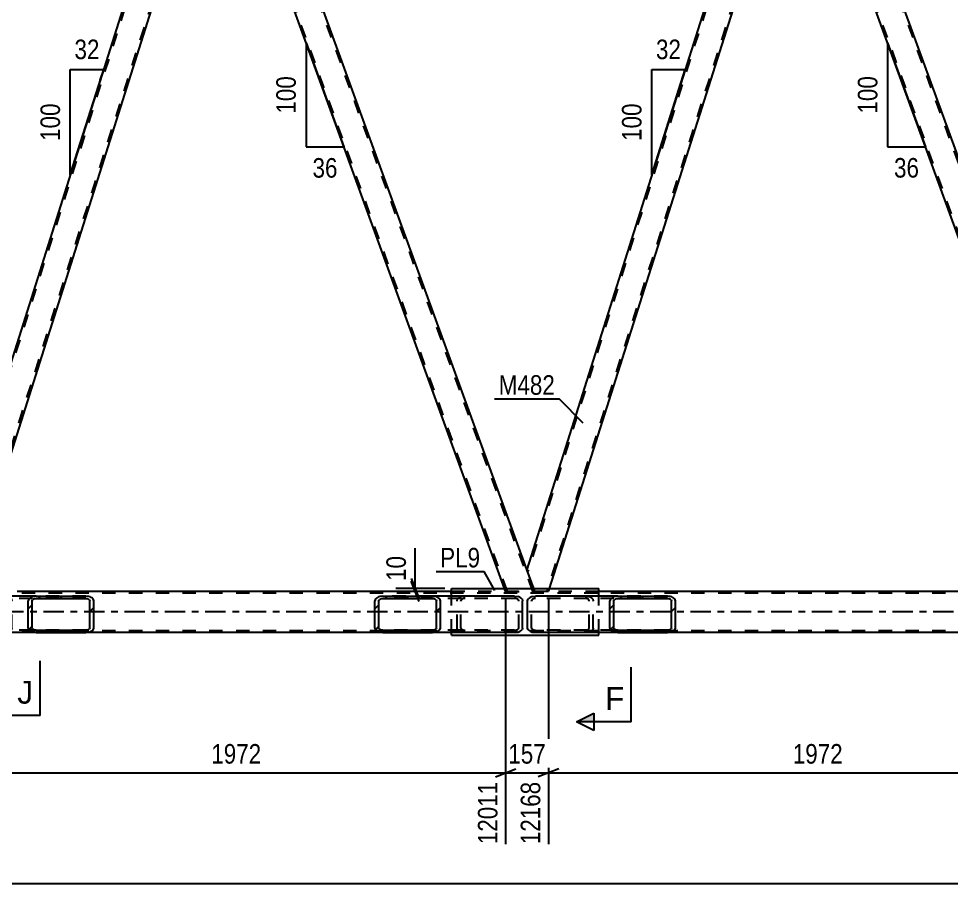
# Model space of a CAD drawing. Header units: millimetres. Extents: x -808 to 381, y -747 to 94.
# Drawn here: x -324.3 to -187.7, y -316.9 to -190.4 of the extents above; entities that cross this region are included whole.
import ezdxf

# ---------------------------------------------------------------- set-up
doc = ezdxf.new("R2010")
doc.units = ezdxf.units.MM
doc.linetypes.add('DXK_LINE_DOT2', pattern=[3.9198, 1.9599, -1.9599])
doc.linetypes.add('DXK_LINE_DOT3', pattern=[5.9187, 2.979, -0.9799, 0.9799, -0.9799])
doc.styles.add('Arial', font='arial.ttf', dxfattribs={"height": 0.2})
doc.styles.add('Arial Narrow', font='ARIALN.TTF', dxfattribs={"height": 0.2})

# ---------------------------------------------------------------- blocks, each defined once
blk = doc.blocks.new('Part-232923327-79890 - 79863')
at = {"linetype": 'Continuous'}
h = blk.add_hatch(dxfattribs=at)
h.set_pattern_fill('', scale=0.7, style=0, pattern_type=0)
h.set_pattern_definition([(45, (-272.0408, -279.791), (-1.57154, 1.57154), [])])
h.paths.add_polyline_path([(-272.13, -279.55), (-272.04, -279.79), (-271.79, -280), (-271.41, -280.14), (-270.96, -280.19), (-263.69, -280.19), (-263.24, -280.14), (-262.86, -280), (-262.61, -279.79), (-262.52, -279.55), (-262.52, -275.55), (-262.61, -275.3), (-262.86, -275.09), (-263.24, -274.95), (-263.69, -274.91), (-270.96, -274.91), (-271.41, -274.95), (-271.79, -275.09), (-272.04, -275.3), (-272.13, -275.55)])
h.paths.add_polyline_path([(-271.5, -275.42), (-271.38, -275.32), (-271.19, -275.25), (-270.96, -275.23), (-263.69, -275.23), (-263.46, -275.25), (-263.27, -275.32), (-263.15, -275.42), (-263.1, -275.55), (-263.1, -279.55), (-263.15, -279.67), (-263.27, -279.77), (-263.46, -279.84), (-263.69, -279.87), (-270.96, -279.87), (-271.19, -279.84), (-271.38, -279.77), (-271.5, -279.67), (-271.55, -279.55), (-271.55, -275.55)])
at = {"color": 2, "linetype": 'Continuous'}
for p, q in [((-272.04, -275.3), (-272.13, -275.55)), ((-272.13, -279.55), (-272.13, -275.55)), ((-271.55, -275.55), (-271.5, -275.42)), ((-271.55, -279.55), (-271.55, -275.55)), ((-270.96, -274.91), (-271.41, -274.95)), ((-271.19, -275.25), (-270.96, -275.23)), ((-270.96, -274.91), (-263.69, -274.91)), ((-270.96, -275.23), (-263.69, -275.23)), ((-251.66, -274.91), (-263.69, -274.91)), ((-263.24, -274.95), (-263.69, -274.91)), ((-263.69, -275.23), (-263.46, -275.25)), ((-263.15, -275.42), (-263.1, -275.55)), ((-263.1, -279.55), (-263.1, -275.55)), ((-262.52, -275.55), (-262.61, -275.3)), ((-262.52, -279.55), (-262.52, -275.55)), ((-251.66, -274.91), (-251.21, -274.95)), ((-250.58, -275.3), (-250.49, -275.55)), ((-250.49, -279.55), (-250.49, -275.55)), ((-272.13, -279.55), (-272.04, -279.79)), ((-271.5, -279.67), (-271.55, -279.55)), ((-270.96, -279.87), (-271.19, -279.84)), ((-270.96, -279.87), (-263.69, -279.87)), ((-263.46, -279.84), (-263.69, -279.87)), ((-263.1, -279.55), (-263.15, -279.67)), ((-262.61, -279.79), (-262.52, -279.55)), ((-250.49, -279.55), (-250.58, -279.79)), ((-271.41, -280.14), (-270.96, -280.19)), ((-270.96, -280.19), (-263.69, -280.19)), ((-263.69, -280.19), (-263.24, -280.14)), ((-251.66, -280.19), (-263.69, -280.19)), ((-251.21, -280.14), (-251.66, -280.19))]:
    blk.add_line(p, q, dxfattribs=at)
at = {"color": 7, "linetype": 'DXK_LINE_DOT2'}
for p, q in [((-263.69, -274.91), (-270.96, -274.91)), ((-251.66, -275.23), (-270.96, -275.23)), ((-260.1, -275.55), (-260.01, -275.3)), ((-260.1, -279.55), (-260.1, -275.55)), ((-259.47, -275.42), (-259.52, -275.55)), ((-259.52, -279.55), (-259.52, -275.55)), ((-259.38, -274.95), (-258.93, -274.91)), ((-258.93, -275.23), (-259.16, -275.25)), ((-251.43, -275.25), (-251.66, -275.23)), ((-251.07, -275.55), (-251.12, -275.42)), ((-251.07, -279.55), (-251.07, -275.55)), ((-251.66, -279.87), (-270.96, -279.87)), ((-260.01, -279.79), (-260.1, -279.55)), ((-259.52, -279.55), (-259.47, -279.67)), ((-259.16, -279.84), (-258.93, -279.87)), ((-251.66, -279.87), (-251.43, -279.84)), ((-251.12, -279.67), (-251.07, -279.55)), ((-263.69, -280.19), (-270.96, -280.19)), ((-258.93, -280.19), (-259.38, -280.14))]:
    blk.add_line(p, q, dxfattribs=at)
at = {"color": 2, "linetype": 'Continuous'}
for centre, radius, start, end in [((-271.23, -276.03), 1.09, 99.5182, 138.0637), ((-271.1, -275.79), 0.545, 99.5182, 138.0637), ((-263.55, -275.79), 0.545, 41.9363, 80.4819), ((-263.42, -276.03), 1.09, 41.9363, 80.4819), ((-251.39, -276.03), 1.09, 41.9363, 80.4819), ((-271.23, -279.06), 1.09, 221.9363, 260.4819), ((-271.1, -279.3), 0.545, 221.9363, 260.4819), ((-263.55, -279.3), 0.545, 279.5182, 318.0637), ((-263.42, -279.06), 1.09, 279.5182, 318.0637), ((-251.39, -279.06), 1.09, 279.5182, 318.0637)]:
    blk.add_arc(centre, radius, start, end, dxfattribs=at)
at = {"color": 7, "linetype": 'DXK_LINE_DOT2'}
for centre, radius, start, end in [((-259.2, -276.03), 1.09, 99.5182, 138.0637), ((-259.07, -275.79), 0.545, 99.5182, 138.0637), ((-251.52, -275.79), 0.545, 41.9363, 80.4819), ((-259.2, -279.06), 1.09, 221.9363, 260.4819), ((-259.07, -279.3), 0.545, 221.9363, 260.4819), ((-251.52, -279.3), 0.545, 279.5182, 318.0637)]:
    blk.add_arc(centre, radius, start, end, dxfattribs=at)
blk = doc.blocks.new('Part-232923327-79867 - 79863')
at = {"color": 7, "linetype": 'DXK_LINE_DOT2'}
for p, q in [((-206.9, -155.19), (-211.16, -155.19)), ((-209.99, -158.39), (-211.16, -155.19)), ((-167.59, -274.19), (-210.91, -155.19)), ((-163.85, -274.19), (-207.16, -155.19)), ((-206.76, -155.59), (-206.9, -155.19)), ((-163.59, -274.19), (-164.76, -270.98)), ((-167.85, -274.19), (-167.99, -273.79)), ((-167.85, -274.19), (-163.59, -274.19))]:
    blk.add_line(p, q, dxfattribs=at)
at = {"color": 2, "linetype": 'Continuous'}
for p, q in [((-164.76, -270.98), (-206.76, -155.59)), ((-167.99, -273.79), (-209.99, -158.39))]:
    blk.add_line(p, q, dxfattribs=at)
blk = doc.blocks.new('Part-232923327-79868 - 79863')
at = {"color": 2, "linetype": 'Continuous'}
for p, q in [((-213.3, -155.59), (-249.89, -270.98)), ((-210.26, -157.65), (-211.02, -155.59)), ((-209.99, -158.39), (-210.26, -157.65)), ((-209.99, -158.39), (-246.59, -273.79)), ((-248.87, -273.79), (-249.89, -270.98))]:
    blk.add_line(p, q, dxfattribs=at)
at = {"color": 7, "linetype": 'DXK_LINE_DOT2'}
for p, q in [((-212.92, -155.19), (-249.76, -271.35)), ((-213.17, -155.19), (-213.3, -155.59)), ((-211.16, -155.19), (-213.17, -155.19)), ((-211.02, -155.59), (-211.16, -155.19)), ((-210.13, -158.02), (-246.96, -274.19)), ((-209.99, -158.39), (-210.21, -157.79)), ((-248.73, -274.19), (-248.87, -273.79)), ((-246.71, -274.19), (-248.73, -274.19)), ((-246.59, -273.79), (-246.71, -274.19))]:
    blk.add_line(p, q, dxfattribs=at)
blk = doc.blocks.new('Part-232923327-79950 - 79863')
at = {"linetype": 'Continuous'}
h = blk.add_hatch(dxfattribs=at)
h.set_pattern_fill('', scale=0.7, style=0, pattern_type=0)
h.set_pattern_definition([(45, (-237.6431, -279.791), (-1.57154, 1.57154), [])])
h.paths.add_polyline_path([(-237.73, -279.55), (-237.64, -279.79), (-237.39, -280), (-237.01, -280.14), (-236.57, -280.19), (-229.29, -280.19), (-228.84, -280.14), (-228.46, -280), (-228.21, -279.79), (-228.12, -279.55), (-228.12, -275.55), (-228.21, -275.3), (-228.46, -275.09), (-228.84, -274.95), (-229.29, -274.91), (-236.57, -274.91), (-237.01, -274.95), (-237.39, -275.09), (-237.64, -275.3), (-237.73, -275.55)])
h.paths.add_polyline_path([(-237.11, -275.42), (-236.98, -275.32), (-236.79, -275.25), (-236.57, -275.23), (-229.29, -275.23), (-229.07, -275.25), (-228.88, -275.32), (-228.75, -275.42), (-228.71, -275.55), (-228.71, -279.55), (-228.75, -279.67), (-228.88, -279.77), (-229.07, -279.84), (-229.29, -279.87), (-236.57, -279.87), (-236.79, -279.84), (-236.98, -279.77), (-237.11, -279.67), (-237.15, -279.55), (-237.15, -275.55)])
at = {"color": 2, "linetype": 'Continuous'}
for p, q in [((-249.76, -275.55), (-249.67, -275.3)), ((-249.76, -279.55), (-249.76, -275.55)), ((-249.04, -274.95), (-248.6, -274.91)), ((-236.57, -274.91), (-248.6, -274.91)), ((-237.64, -275.3), (-237.73, -275.55)), ((-237.73, -279.55), (-237.73, -275.55)), ((-237.15, -275.55), (-237.11, -275.42)), ((-237.15, -279.55), (-237.15, -275.55)), ((-236.57, -274.91), (-237.01, -274.95)), ((-236.79, -275.25), (-236.57, -275.23)), ((-236.57, -274.91), (-229.29, -274.91)), ((-236.57, -275.23), (-229.29, -275.23)), ((-228.84, -274.95), (-229.29, -274.91)), ((-229.29, -275.23), (-229.07, -275.25)), ((-228.75, -275.42), (-228.71, -275.55)), ((-228.71, -279.55), (-228.71, -275.55)), ((-228.12, -275.55), (-228.21, -275.3)), ((-228.12, -279.55), (-228.12, -275.55)), ((-249.67, -279.79), (-249.76, -279.55)), ((-237.73, -279.55), (-237.64, -279.79)), ((-237.11, -279.67), (-237.15, -279.55)), ((-236.57, -279.87), (-236.79, -279.84)), ((-236.57, -279.87), (-229.29, -279.87)), ((-229.07, -279.84), (-229.29, -279.87)), ((-228.71, -279.55), (-228.75, -279.67)), ((-228.21, -279.79), (-228.12, -279.55)), ((-248.6, -280.19), (-249.04, -280.14)), ((-236.57, -280.19), (-248.6, -280.19)), ((-237.01, -280.14), (-236.57, -280.19)), ((-236.57, -280.19), (-229.29, -280.19)), ((-229.29, -280.19), (-228.84, -280.14))]:
    blk.add_line(p, q, dxfattribs=at)
at = {"color": 7, "linetype": 'DXK_LINE_DOT2'}
for p, q in [((-249.14, -275.42), (-249.18, -275.55)), ((-249.18, -279.55), (-249.18, -275.55)), ((-248.6, -275.23), (-248.82, -275.25)), ((-229.29, -275.23), (-248.6, -275.23)), ((-241.32, -274.91), (-240.87, -274.95)), ((-241.1, -275.25), (-241.32, -275.23)), ((-240.74, -275.55), (-240.78, -275.42)), ((-240.74, -279.55), (-240.74, -275.55)), ((-240.24, -275.3), (-240.15, -275.55)), ((-240.15, -279.55), (-240.15, -275.55)), ((-229.29, -274.91), (-236.57, -274.91)), ((-249.18, -279.55), (-249.14, -279.67)), ((-248.82, -279.84), (-248.6, -279.87)), ((-229.29, -279.87), (-248.6, -279.87)), ((-241.32, -279.87), (-241.1, -279.84)), ((-240.78, -279.67), (-240.74, -279.55)), ((-240.15, -279.55), (-240.24, -279.79)), ((-240.87, -280.14), (-241.32, -280.19)), ((-229.29, -280.19), (-236.57, -280.19))]:
    blk.add_line(p, q, dxfattribs=at)
at = {"color": 2, "linetype": 'Continuous'}
for centre, radius, start, end in [((-248.86, -276.03), 1.09, 99.5182, 138.0637), ((-236.83, -276.03), 1.09, 99.5182, 138.0637), ((-236.7, -275.79), 0.545, 99.5182, 138.0637), ((-229.16, -275.79), 0.545, 41.9363, 80.4819), ((-229.02, -276.03), 1.09, 41.9363, 80.4819), ((-248.86, -279.06), 1.09, 221.9363, 260.4819), ((-236.83, -279.06), 1.09, 221.9363, 260.4819), ((-236.7, -279.3), 0.545, 221.9363, 260.4819), ((-229.16, -279.3), 0.545, 279.5182, 318.0637), ((-229.02, -279.06), 1.09, 279.5182, 318.0637)]:
    blk.add_arc(centre, radius, start, end, dxfattribs=at)
at = {"color": 7, "linetype": 'DXK_LINE_DOT2'}
for centre, radius, start, end in [((-248.73, -275.79), 0.545, 99.5182, 138.0637), ((-241.19, -275.79), 0.545, 41.9363, 80.4819), ((-241.05, -276.03), 1.09, 41.9363, 80.4819), ((-248.73, -279.3), 0.545, 221.9363, 260.4819), ((-241.19, -279.3), 0.545, 279.5182, 318.0637), ((-241.05, -279.06), 1.09, 279.5182, 318.0637)]:
    blk.add_arc(centre, radius, start, end, dxfattribs=at)
blk = doc.blocks.new('Part-232923327-79903 - 79863')
at = {"color": 7, "linetype": 'DXK_LINE_DOT2'}
for p, q in [((-292.04, -155.19), (-296.3, -155.19)), ((-295.13, -158.39), (-296.3, -155.19)), ((-252.73, -274.19), (-296.04, -155.19)), ((-248.98, -274.19), (-292.29, -155.19)), ((-291.89, -155.59), (-292.04, -155.19)), ((-248.73, -274.19), (-249.89, -270.98)), ((-252.98, -274.19), (-253.13, -273.79)), ((-252.98, -274.19), (-248.73, -274.19))]:
    blk.add_line(p, q, dxfattribs=at)
at = {"color": 2, "linetype": 'Continuous'}
for p, q in [((-249.89, -270.98), (-291.89, -155.59)), ((-253.13, -273.79), (-295.13, -158.39))]:
    blk.add_line(p, q, dxfattribs=at)
blk = doc.blocks.new('Part-232923327-79910 - 79863')
at = {"color": 2, "linetype": 'Continuous'}
for p, q in [((-298.43, -155.59), (-335.03, -270.98)), ((-295.4, -157.65), (-296.15, -155.59)), ((-295.13, -158.39), (-295.4, -157.65)), ((-295.13, -158.39), (-331.72, -273.79)), ((-334.01, -273.79), (-335.03, -270.98))]:
    blk.add_line(p, q, dxfattribs=at)
at = {"color": 7, "linetype": 'DXK_LINE_DOT2'}
for p, q in [((-298.06, -155.19), (-334.89, -271.35)), ((-298.31, -155.19), (-298.43, -155.59)), ((-296.3, -155.19), (-298.31, -155.19)), ((-296.15, -155.59), (-296.3, -155.19)), ((-295.26, -158.02), (-332.1, -274.19)), ((-295.13, -158.39), (-295.35, -157.79)), ((-333.86, -274.19), (-334.01, -273.79)), ((-331.85, -274.19), (-333.86, -274.19)), ((-331.72, -273.79), (-331.85, -274.19))]:
    blk.add_line(p, q, dxfattribs=at)
blk = doc.blocks.new('Part-232923327-79975 - 79863')
at = {"color": 2, "linetype": 'Continuous'}
for p, q in [((-260.9, -274.91), (-260.9, -273.79)), ((-260.9, -273.79), (-239.35, -273.79)), ((-239.35, -274.91), (-239.35, -273.79)), ((-260.9, -280.59), (-260.9, -280.19)), ((-260.9, -280.59), (-239.35, -280.59)), ((-239.35, -280.59), (-239.35, -280.19))]:
    blk.add_line(p, q, dxfattribs=at)
at = {"color": 7, "linetype": 'DXK_LINE_DOT2'}
for p, q in [((-260.9, -280.19), (-260.9, -274.91)), ((-239.35, -280.19), (-239.35, -274.91))]:
    blk.add_line(p, q, dxfattribs=at)
blk = doc.blocks.new('Part-232923327-79951 - 79863')
at = {"linetype": 'Continuous'}
h = blk.add_hatch(dxfattribs=at)
h.set_pattern_fill('', scale=0.7, style=0, pattern_type=0)
h.set_pattern_definition([(45, (-322.7773, -279.791), (-1.57154, 1.57154), [])])
h.paths.add_polyline_path([(-322.87, -279.55), (-322.78, -279.79), (-322.52, -280), (-322.15, -280.14), (-321.7, -280.19), (-314.42, -280.19), (-313.98, -280.14), (-313.6, -280), (-313.35, -279.79), (-313.26, -279.55), (-313.26, -275.55), (-313.35, -275.3), (-313.6, -275.09), (-313.98, -274.95), (-314.42, -274.91), (-321.7, -274.91), (-322.15, -274.95), (-322.52, -275.09), (-322.78, -275.3), (-322.87, -275.55)])
h.paths.add_polyline_path([(-322.24, -275.42), (-322.11, -275.32), (-321.92, -275.25), (-321.7, -275.23), (-314.42, -275.23), (-314.2, -275.25), (-314.01, -275.32), (-313.88, -275.42), (-313.84, -275.55), (-313.84, -279.55), (-313.88, -279.67), (-314.01, -279.77), (-314.2, -279.84), (-314.42, -279.87), (-321.7, -279.87), (-321.92, -279.84), (-322.11, -279.77), (-322.24, -279.67), (-322.28, -279.55), (-322.28, -275.55)])
at = {"color": 2, "linetype": 'Continuous'}
for p, q in [((-321.7, -274.91), (-332.69, -274.91)), ((-322.78, -275.3), (-322.87, -275.55)), ((-322.87, -279.55), (-322.87, -275.55)), ((-322.28, -275.55), (-322.24, -275.42)), ((-322.28, -279.55), (-322.28, -275.55)), ((-321.7, -274.91), (-322.15, -274.95)), ((-321.92, -275.25), (-321.7, -275.23)), ((-321.7, -274.91), (-314.42, -274.91)), ((-321.7, -275.23), (-314.42, -275.23)), ((-313.98, -274.95), (-314.42, -274.91)), ((-314.42, -275.23), (-314.2, -275.25)), ((-313.88, -275.42), (-313.84, -275.55)), ((-313.84, -279.55), (-313.84, -275.55)), ((-313.26, -275.55), (-313.35, -275.3)), ((-313.26, -279.55), (-313.26, -275.55)), ((-332.69, -280), (-332.69, -279.7)), ((-322.87, -279.55), (-322.78, -279.79)), ((-322.24, -279.67), (-322.28, -279.55)), ((-321.7, -279.87), (-321.92, -279.84)), ((-321.7, -279.87), (-314.42, -279.87)), ((-314.2, -279.84), (-314.42, -279.87)), ((-313.84, -279.55), (-313.88, -279.67)), ((-313.35, -279.79), (-313.26, -279.55)), ((-332.69, -280.19), (-332.69, -280)), ((-321.7, -280.19), (-332.69, -280.19)), ((-322.15, -280.14), (-321.7, -280.19)), ((-321.7, -280.19), (-314.42, -280.19)), ((-314.42, -280.19), (-313.98, -280.14))]:
    blk.add_line(p, q, dxfattribs=at)
at = {"color": 7, "linetype": 'DXK_LINE_DOT2'}
for p, q in [((-332.69, -279.79), (-332.69, -274.91)), ((-314.42, -275.23), (-332.69, -275.23)), ((-326.45, -274.91), (-326.01, -274.95)), ((-326.23, -275.25), (-326.45, -275.23)), ((-325.87, -275.55), (-325.91, -275.42)), ((-325.87, -279.55), (-325.87, -275.55)), ((-325.38, -275.3), (-325.29, -275.55)), ((-325.29, -279.55), (-325.29, -275.55)), ((-314.42, -274.91), (-321.7, -274.91)), ((-314.42, -279.87), (-332.69, -279.87)), ((-332.69, -280.14), (-332.69, -279.87)), ((-326.45, -279.87), (-326.23, -279.84)), ((-325.91, -279.67), (-325.87, -279.55)), ((-325.29, -279.55), (-325.38, -279.79)), ((-326.01, -280.14), (-326.45, -280.19)), ((-314.42, -280.19), (-321.7, -280.19))]:
    blk.add_line(p, q, dxfattribs=at)
for centre, radius, start, end in [((-326.32, -275.79), 0.545, 41.9363, 80.4819), ((-326.19, -276.03), 1.09, 41.9363, 80.4819), ((-326.32, -279.3), 0.545, 279.5182, 318.0637), ((-326.19, -279.06), 1.09, 279.5182, 318.0637)]:
    blk.add_arc(centre, radius, start, end, dxfattribs=at)
at = {"color": 2, "linetype": 'Continuous'}
for centre, radius, start, end in [((-321.97, -276.03), 1.09, 99.5182, 138.0637), ((-321.83, -275.79), 0.545, 99.5182, 138.0637), ((-314.29, -275.79), 0.545, 41.9363, 80.4819), ((-314.16, -276.03), 1.09, 41.9363, 80.4819), ((-321.97, -279.06), 1.09, 221.9363, 260.4819), ((-321.83, -279.3), 0.545, 221.9363, 260.4819), ((-314.29, -279.3), 0.545, 279.5182, 318.0637), ((-314.16, -279.06), 1.09, 279.5182, 318.0637)]:
    blk.add_arc(centre, radius, start, end, dxfattribs=at)
blk = doc.blocks.new('Part-232923327-80028 - 79863')
at = {"color": 7, "linetype": 'DXK_LINE_DOT2'}
for p, q in [((-63.14, -274.43), (-733.42, -274.43)), ((-239.35, -274.19), (-260.9, -274.19)), ((-63.14, -279.95), (-733.42, -279.95)), ((-239.35, -280.19), (-260.9, -280.19))]:
    blk.add_line(p, q, dxfattribs=at)
at = {"color": 2, "linetype": 'Continuous'}
for p, q in [((-260.9, -274.19), (-324.49, -274.19)), ((-175.77, -274.19), (-239.35, -274.19)), ((-260.9, -280.19), (-324.49, -280.19)), ((-175.77, -280.19), (-239.35, -280.19))]:
    blk.add_line(p, q, dxfattribs=at)
at = {"color": 7, "linetype": 'DXK_LINE_DOT3'}
blk.add_line((-63.14, -277.19), (-733.42, -277.19), dxfattribs=at)
blk = doc.blocks.new('AngleDimension-232923327-157931 - 79863')
at = {"color": 7, "linetype": 'Continuous'}
for p, q in [((-282.2, -193.92), (-276.66, -209.15)), ((-282.2, -193.92), (-282.2, -209.15)), ((-281.48, -195.9), (-276.66, -209.15)), ((-282.2, -209.15), (-276.66, -209.15))]:
    blk.add_line(p, q, dxfattribs=at)
at = {"color": 0}
for points in [[(-283.1, -198.19), (-287.3, -198.19), (-287.3, -204.88), (-283.1, -204.88)], [(-277, -214.25), (-277, -210.05), (-281.85, -210.05), (-281.85, -214.25)]]:
    blk.add_wipeout(points, dxfattribs=at)
at = {"color": 3, "style": 'Arial Narrow'}
blk.add_text('100', height=2.863, rotation=90.0002, dxfattribs=at).set_placement((-283.7, -204.28))
blk.add_text('36', height=2.863, dxfattribs=at).set_placement((-281.25, -213.65))
blk = doc.blocks.new('AngleDimension-232923327-141818 - 79863')
at = {"color": 7, "linetype": 'Continuous'}
for p, q in [((-231.59, -197.81), (-226.69, -197.81)), ((-231.59, -213.25), (-226.69, -197.81)), ((-231.59, -213.25), (-231.59, -197.81)), ((-227.18, -199.37), (-226.69, -197.81))]:
    blk.add_line(p, q, dxfattribs=at)
at = {"color": 0}
for points in [[(-226.71, -196.91), (-226.71, -192.71), (-231.57, -192.71), (-231.57, -196.91)], [(-232.49, -202.19), (-236.69, -202.19), (-236.69, -208.87), (-232.49, -208.87)]]:
    blk.add_wipeout(points, dxfattribs=at)
at = {"color": 3, "style": 'Arial Narrow'}
blk.add_text('32', height=2.863, dxfattribs=at).set_placement((-230.97, -196.31))
blk.add_text('100', height=2.863, rotation=90.0002, dxfattribs=at).set_placement((-233.09, -208.27))
blk = doc.blocks.new('StraightDimension-232923327-94969 - 79863')
at = {"color": 7, "linetype": 'Continuous'}
for p, q in [((-246.71, -275.19), (-246.71, -311.18)), ((-167.85, -275.19), (-167.85, -311.18)), ((-245.21, -300.14), (-248.21, -301.34)), ((-169.35, -301.34), (-166.35, -300.14)), ((-246.71, -300.74), (-167.85, -300.74))]:
    blk.add_line(p, q, dxfattribs=at)
at = {"color": 0}
blk.add_wipeout([(-203.02, -299.99), (-203.02, -295.79), (-211.54, -295.79), (-211.54, -299.99)], dxfattribs=at)
at = {"color": 3, "style": 'Arial Narrow'}
blk.add_text('1972', height=2.863, dxfattribs=at).set_placement((-210.94, -299.39))
at = {"color": 0, "linetype": 'Continuous'}
blk.add_wipeout([(-168.45, -301.44), (-172.65, -301.44), (-172.65, -311.78), (-168.45, -311.78)], dxfattribs=at)
at = {"color": 3, "linetype": 'Continuous', "style": 'Arial Narrow'}
blk.add_text('14139', height=2.863, rotation=90.0002, dxfattribs=at).set_placement((-169.05, -311.18))
blk = doc.blocks.new('StraightDimension-232923327-87157 - 79863')
at = {"color": 7, "linetype": 'Continuous'}
blk.add_line((-767.35, -316.91), (-50.24, -316.91), dxfattribs=at)
blk = doc.blocks.new('StraightDimension-232923327-94970 - 79863')
at = {"color": 7, "linetype": 'Continuous'}
for p, q in [((-252.98, -275.19), (-252.98, -311.18)), ((-246.71, -275.19), (-246.71, -311.18)), ((-254.48, -301.34), (-251.48, -300.14)), ((-245.21, -300.14), (-248.21, -301.34)), ((-252.98, -300.74), (-246.71, -300.74))]:
    blk.add_line(p, q, dxfattribs=at)
at = {"color": 0}
blk.add_wipeout([(-246.51, -299.99), (-246.51, -295.79), (-253.19, -295.79), (-253.19, -299.99)], dxfattribs=at)
at = {"color": 0, "linetype": 'Continuous'}
blk.add_wipeout([(-247.31, -301.44), (-251.51, -301.44), (-251.51, -311.78), (-247.31, -311.78)], dxfattribs=at)
at = {"color": 3, "style": 'Arial Narrow'}
blk.add_text('157', height=2.863, dxfattribs=at).set_placement((-252.59, -299.39))
at = {"color": 3, "linetype": 'Continuous', "style": 'Arial Narrow'}
blk.add_text('12168', height=2.863, rotation=90.0002, dxfattribs=at).set_placement((-247.91, -311.18))
blk = doc.blocks.new('StraightDimension-232923327-94971 - 79863')
at = {"color": 7, "linetype": 'Continuous'}
for p, q in [((-331.85, -275.19), (-331.85, -311.18)), ((-252.98, -275.19), (-252.98, -311.18)), ((-330.35, -300.14), (-333.35, -301.34)), ((-254.48, -301.34), (-251.48, -300.14)), ((-331.85, -300.74), (-252.98, -300.74))]:
    blk.add_line(p, q, dxfattribs=at)
at = {"color": 0}
blk.add_wipeout([(-288.16, -299.99), (-288.16, -295.79), (-296.67, -295.79), (-296.67, -299.99)], dxfattribs=at)
at = {"color": 3, "style": 'Arial Narrow'}
blk.add_text('1972', height=2.863, dxfattribs=at).set_placement((-296.07, -299.39))
at = {"color": 0, "linetype": 'Continuous'}
blk.add_wipeout([(-253.58, -301.44), (-257.78, -301.44), (-257.78, -311.78), (-253.58, -311.78)], dxfattribs=at)
at = {"color": 3, "linetype": 'Continuous', "style": 'Arial Narrow'}
blk.add_text('12011', height=2.863, rotation=90.0002, dxfattribs=at).set_placement((-254.18, -311.18))
blk = doc.blocks.new('AngleDimension-232923327-141789 - 79863')
at = {"color": 7, "linetype": 'Continuous'}
for p, q in [((-316.72, -197.81), (-311.82, -197.81)), ((-316.72, -213.25), (-311.82, -197.81)), ((-316.72, -213.25), (-316.72, -197.81)), ((-312.32, -199.37), (-311.82, -197.81))]:
    blk.add_line(p, q, dxfattribs=at)
at = {"color": 0}
for points in [[(-311.84, -196.91), (-311.84, -192.71), (-316.7, -192.71), (-316.7, -196.91)], [(-317.62, -202.19), (-321.82, -202.19), (-321.82, -208.87), (-317.62, -208.87)]]:
    blk.add_wipeout(points, dxfattribs=at)
at = {"color": 3, "style": 'Arial Narrow'}
blk.add_text('32', height=2.863, dxfattribs=at).set_placement((-316.1, -196.31))
blk.add_text('100', height=2.863, rotation=90.0002, dxfattribs=at).set_placement((-318.22, -208.27))
blk = doc.blocks.new('AngleDimension-232923327-157917 - 79863')
at = {"color": 7, "linetype": 'Continuous'}
for p, q in [((-197.06, -193.92), (-191.52, -209.14)), ((-197.06, -193.92), (-197.06, -209.14)), ((-196.34, -195.9), (-191.52, -209.14)), ((-197.06, -209.14), (-191.52, -209.14))]:
    blk.add_line(p, q, dxfattribs=at)
at = {"color": 0}
for points in [[(-197.96, -198.19), (-202.16, -198.19), (-202.16, -204.87), (-197.96, -204.87)], [(-191.87, -214.24), (-191.87, -210.04), (-196.72, -210.04), (-196.72, -214.24)]]:
    blk.add_wipeout(points, dxfattribs=at)
at = {"color": 3, "style": 'Arial Narrow'}
blk.add_text('100', height=2.863, rotation=90.0002, dxfattribs=at).set_placement((-198.56, -204.27))
blk.add_text('36', height=2.863, dxfattribs=at).set_placement((-196.12, -213.64))
blk = doc.blocks.new('StraightDimension-232923327-158516 - 79863')
at = {"color": 7, "linetype": 'Continuous'}
for p, q in [((-266.23, -273.79), (-266.23, -267.88)), ((-266.23, -273.79), (-266.23, -267.88)), ((-266.83, -272.29), (-265.63, -275.29)), ((-265.63, -275.69), (-266.83, -272.69)), ((-261.9, -273.79), (-269.08, -273.79)), ((-261.9, -274.19), (-269.08, -274.19)), ((-266.23, -274.19), (-266.23, -273.79))]:
    blk.add_line(p, q, dxfattribs=at)
at = {"color": 0}
blk.add_wipeout([(-266.98, -268.41), (-271.18, -268.41), (-271.18, -273.26), (-266.98, -273.26)], dxfattribs=at)
at = {"color": 3, "style": 'Arial Narrow'}
blk.add_text('10', height=2.863, rotation=90.0002, dxfattribs=at).set_placement((-267.58, -272.66))
blk = doc.blocks.new('Mark-232923327-158532 - 79863')
at = {"color": 0}
blk.add_wipeout([(-256.71, -270.68), (-256.71, -267.68), (-262.56, -267.68), (-262.56, -270.68)], dxfattribs=at)
blk.add_wipeout([(-256.71, -270.68), (-256.71, -267.68), (-262.56, -267.68), (-262.56, -270.68)], dxfattribs=at)
at = {"color": 30, "linetype": 'Continuous'}
for p in [(-263.16, -271.28), (-254.58, -274.06)]:
    blk.add_line(p, (-256.11, -271.28), dxfattribs=at)
at = {"color": 3, "style": 'Arial Narrow'}
blk.add_text('PL9', height=2.863, dxfattribs=at).set_placement((-262.56, -270.68))
blk = doc.blocks.new('SectionMark-232923327-105944 - 79863')
at = {"linetype": 'Continuous'}
for points in [[(-240.09, -115.9), (-240.09, -117.15), (-242.59, -115.9)], [(-240.09, -292.03), (-240.09, -293.28), (-242.59, -293.28)]]:
    blk.add_hatch(color=6, dxfattribs=at).paths.add_polyline_path(points)
at = {"color": 6, "linetype": 'Continuous'}
for p, q in [((-242.59, -115.9), (-240.09, -114.65)), ((-240.09, -117.15), (-240.09, -114.65)), ((-234.59, -115.9), (-242.59, -115.9)), ((-242.59, -115.9), (-240.09, -117.15)), ((-234.59, -115.9), (-234.59, -123.9)), ((-234.59, -293.28), (-234.59, -285.28)), ((-242.59, -293.28), (-240.09, -292.03)), ((-240.09, -292.03), (-240.09, -294.53)), ((-234.59, -293.28), (-242.59, -293.28)), ((-240.09, -294.53), (-242.59, -293.28))]:
    blk.add_line(p, q, dxfattribs=at)
at = {"color": 0, "linetype": 'Continuous'}
for points in [[(-235.59, -121.15), (-235.59, -117.65), (-238.44, -117.65), (-238.44, -121.15)], [(-235.59, -291.53), (-235.59, -288.03), (-238.44, -288.03), (-238.44, -291.53)]]:
    blk.add_wipeout(points, dxfattribs=at)
at = {"color": 3, "linetype": 'Continuous', "style": 'Arial'}
for p in [(-238.44, -121.15), (-238.44, -291.53)]:
    blk.add_text('F', height=3.34, dxfattribs=at).set_placement(p)
blk = doc.blocks.new('Mark-232923327-84428 - 79863')
at = {"color": 0}
blk.add_wipeout([(-245.76, -245.42), (-245.76, -242.42), (-253.99, -242.42), (-253.99, -245.42)], dxfattribs=at)
blk.add_wipeout([(-245.76, -245.42), (-245.76, -242.42), (-253.99, -242.42), (-253.99, -245.42)], dxfattribs=at)
at = {"color": 30, "linetype": 'Continuous'}
for p in [(-254.59, -246.02), (-241.63, -249.56)]:
    blk.add_line(p, (-245.16, -246.02), dxfattribs=at)
at = {"color": 3, "style": 'Arial Narrow'}
blk.add_text('M482', height=2.863, dxfattribs=at).set_placement((-253.99, -245.42))
blk = doc.blocks.new('SectionMark-232923327-108395 - 79863')
at = {"linetype": 'Continuous'}
for points in [[(-326.64, -121.63), (-326.64, -122.88), (-329.14, -121.63)], [(-326.64, -291.12), (-326.64, -292.37), (-329.14, -292.37)]]:
    blk.add_hatch(color=6, dxfattribs=at).paths.add_polyline_path(points)
at = {"color": 6, "linetype": 'Continuous'}
for p, q in [((-329.14, -121.63), (-326.64, -120.38)), ((-326.64, -122.88), (-326.64, -120.38)), ((-321.14, -121.63), (-329.14, -121.63)), ((-329.14, -121.63), (-326.64, -122.88)), ((-321.14, -121.63), (-321.14, -129.63)), ((-321.14, -292.37), (-321.14, -284.37)), ((-329.14, -292.37), (-326.64, -291.12)), ((-326.64, -291.12), (-326.64, -293.62)), ((-321.14, -292.37), (-329.14, -292.37)), ((-326.64, -293.62), (-329.14, -292.37))]:
    blk.add_line(p, q, dxfattribs=at)
at = {"color": 0, "linetype": 'Continuous'}
for points in [[(-322.14, -126.88), (-322.14, -123.38), (-324.48, -123.38), (-324.48, -126.88)], [(-322.14, -290.62), (-322.14, -287.12), (-324.48, -287.12), (-324.48, -290.62)]]:
    blk.add_wipeout(points, dxfattribs=at)
at = {"color": 3, "linetype": 'Continuous', "style": 'Arial'}
for p in [(-324.48, -126.88), (-324.48, -290.62)]:
    blk.add_text('J', height=3.34, dxfattribs=at).set_placement(p)

msp = doc.modelspace()

# ---------------------------------------------------------------- block references
for name in ['Part-232923327-79910 - 79863', 'Part-232923327-79903 - 79863', 'Part-232923327-79868 - 79863', 'Part-232923327-79867 - 79863', 'Part-232923327-80028 - 79863', 'Part-232923327-79975 - 79863', 'Part-232923327-79951 - 79863', 'Part-232923327-79890 - 79863', 'Part-232923327-79950 - 79863']:
    msp.add_blockref(name, (0, 0))

# ---------------------------------------------------------------- next in the draw order: block references
for name in ['AngleDimension-232923327-141818 - 79863', 'AngleDimension-232923327-157931 - 79863', 'StraightDimension-232923327-94969 - 79863']:
    msp.add_blockref(name, (0, 0))

# ---------------------------------------------------------------- next in the draw order: block references
msp.add_blockref('StraightDimension-232923327-87157 - 79863', (0, 0))

# ---------------------------------------------------------------- next in the draw order: block references
for name in ['SectionMark-232923327-105944 - 79863', 'AngleDimension-232923327-141789 - 79863', 'AngleDimension-232923327-157917 - 79863', 'StraightDimension-232923327-94970 - 79863']:
    msp.add_blockref(name, (0, 0))

# ---------------------------------------------------------------- next in the draw order: block references
for name in ['Mark-232923327-84428 - 79863', 'StraightDimension-232923327-94971 - 79863']:
    msp.add_blockref(name, (0, 0))

# ---------------------------------------------------------------- next in the draw order: block references
for name in ['SectionMark-232923327-108395 - 79863', 'StraightDimension-232923327-158516 - 79863']:
    msp.add_blockref(name, (0, 0))

# ---------------------------------------------------------------- next in the draw order: block references
msp.add_blockref('Mark-232923327-158532 - 79863', (0, 0))

doc.saveas('drawing.dxf')
